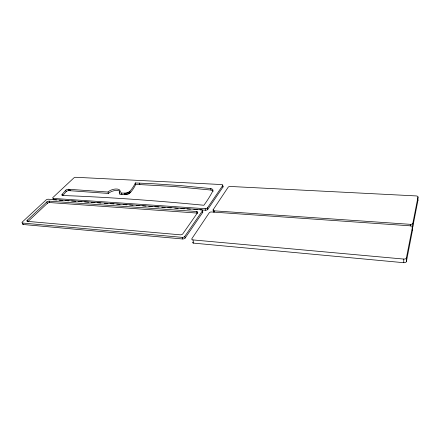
<?xml version="1.0" encoding="UTF-8"?>
<svg xmlns="http://www.w3.org/2000/svg" width="440" height="440" viewBox="0 0 440 440"><rect width="100%" height="100%" fill="white"/><g stroke="black" fill="none" stroke-linecap="round" stroke-linejoin="round"><path stroke-width="0.66" d="M403.755 262.702L403.761 259.072A2.393 1.375 2 0 0 406.411 257.923L412.434 227.189A2.244 1.205 1 0 0 410.438 225.841L211.569 211.976A1.865 0.974 -11.1 0 0 209.187 212.867L191.912 238.618A1.975 1.089 -12.5 0 0 192.94 239.916L193.649 243.128L403.755 262.702A2.382 1.381 2.2 0 0 406.395 261.547L412.396 230.698L412.434 227.189M406.395 261.547L406.411 257.923M410.382 226.066L410.399 224.34A2.2 1.166 0.9 0 0 412.825 223.328L417.989 197.049A2.074 1.034 0.1 0 0 416.13 195.921L230.329 186.466A1.738 0.853 -9.9 0 0 228.129 187.27L213.153 209.737L213.626 212.185M411.983 227.557A2.189 1.171 1 0 0 412.786 226.776L412.825 223.328M412.786 226.776L417.94 200.382L417.989 197.049M199.986 209.858L205.447 210.238A1.821 0.935 -11.3 0 0 207.785 209.369L222.981 187L222.717 185.515A1.727 0.842 -10.3 0 0 221.722 184.558L75.878 177.287A1.579 0.665 -16.4 0 0 73.777 177.991L52.943 197.478A1.667 0.726 -17.7 0 0 53.361 198.424L53.845 199.804L56.579 199.991M53.361 198.424L205.139 208.703A1.821 0.935 -11.3 0 0 207.482 207.834L222.717 185.515M22.693 223.657A1.804 0.808 -19.6 0 0 23.254 224.494L182.595 238.975A1.964 1.073 -13.1 0 0 185.141 238.007L202.719 212.405A1.854 0.957 -11.6 0 0 202.604 211.563M22.688 223.053L182.226 237.369A1.969 1.073 -13.1 0 0 184.778 236.401L202.4 210.848A1.854 0.957 -11.6 0 0 201.399 209.732L48.318 199.221A1.7 0.737 -18 0 0 46.052 199.997L22.347 221.964A1.81 0.803 -19.5 0 0 22.688 223.053L23.254 224.494M120.247 191.659A6.688 3.075 -15.4 0 0 109.401 192.621L108.438 193.435L68.948 190.641A2.062 0.891 -17 0 0 66.204 191.576L62.623 195.701L62.156 194.321L65.742 190.212A2.062 0.891 -17 0 1 68.492 189.272L108.02 192.027L108.988 191.213A6.699 3.064 -15.4 0 1 117.508 189.096A6.699 3.064 -15.4 0 1 119.284 192.764L119.625 194.238C123.151 194.425 127.446 195.476 130.29 192.693A63.899 27.94 -16.8 0 0 134.332 187.077L134.712 186.389A63.899 27.94 -16.8 0 0 135.685 184.349L135.311 182.941L153.709 183.777L180.092 185.554L210.733 188.573A4.994 2.448 -11 0 1 212.729 191.131L211.805 192.902A207.306 88.347 -18.8 0 1 203.885 205.26C157.107 200.756 110.237 197.236 63.272 195.536L62.711 195.492A2.09 0.907 -17.3 0 1 62.156 194.321M197.549 213.174A1.854 0.963 -12 0 0 196.961 213.054L49.638 202.549A1.705 0.748 -18 0 0 47.355 203.335L27.72 221.727L27.165 220.292L46.849 201.933A1.711 0.748 -18 0 1 49.132 201.146L196.636 211.497A1.859 0.963 -12 0 1 197.621 212.625L182.804 233.855A1.953 1.056 -13.2 0 1 180.268 234.812L27.522 221.37A1.799 0.803 -19.3 0 1 27.165 220.292M119.218 192.819C122.749 193.001 127.05 194.046 129.905 191.268A63.987 27.852 -16.7 0 0 133.958 185.663L134.338 184.976A63.987 27.852 -16.7 0 0 135.311 182.941M135.685 184.349L173.784 186.483L211.013 190.058A4.989 2.458 -11 0 1 213.142 191.318M59.307 200.178L62.722 200.415M65.456 200.602L68.871 200.838M71.599 201.025L75.697 201.306M78.43 201.493L81.846 201.729M84.574 201.916L88.671 202.202M91.405 202.389L94.82 202.62M97.548 202.813L100.964 203.044M104.379 203.28L107.795 203.517M110.523 203.704L113.938 203.94M116.672 204.127L120.087 204.364M123.503 204.595L126.913 204.831M129.646 205.018L133.062 205.255M136.477 205.491L139.205 205.678M142.621 205.915L146.036 206.146M148.764 206.333L152.18 206.569M154.913 206.756L159.011 207.042M161.744 207.229L165.154 207.46M167.888 207.653L171.303 207.884M174.719 208.12L178.129 208.357M180.862 208.544L184.278 208.78M187.006 208.967L190.421 209.204M193.837 209.435L197.252 209.671M213.153 209.737A1.832 0.952 -10.8 0 0 214.181 210.837L410.399 224.34M192.94 239.916L403.761 259.072M46.849 201.933L47.355 203.335M49.132 201.146L49.638 202.549M65.742 190.212L66.187 191.598M68.492 189.272L68.948 190.641M69.735 189.332L70.191 190.702M108.02 192.027L108.438 193.435M121.528 192.979L121.93 194.403M125.505 193.149L125.901 194.579M124.531 193.171L124.927 194.596M127.562 192.693L127.952 194.117M126.539 192.984L126.929 194.414M129.305 191.802L129.696 193.226M128.508 192.286L128.898 193.715M129.905 191.268L130.29 192.693M139.502 183.128L139.865 184.542M182.226 237.369L182.595 238.975M184.778 236.401L185.141 238.007M196.636 211.497L196.961 213.054M202.4 210.848L202.719 212.405M205.139 208.703L205.447 210.238M207.482 207.834L207.785 209.369M210.733 188.573L211.013 190.058M214.181 210.837L214.418 212.069M193.649 243.128A1.969 1.095 -12.5 0 1 192.484 242.121M412.077 229.933A2.239 1.21 1.2 0 1 412.396 230.698M417.764 199.854A2.068 1.04 0.3 0 1 417.94 200.382M222.833 186.269A1.727 0.842 -10.3 0 1 222.981 187M53.845 199.804A1.667 0.726 -17.7 0 1 53.433 198.858"/></g></svg>
